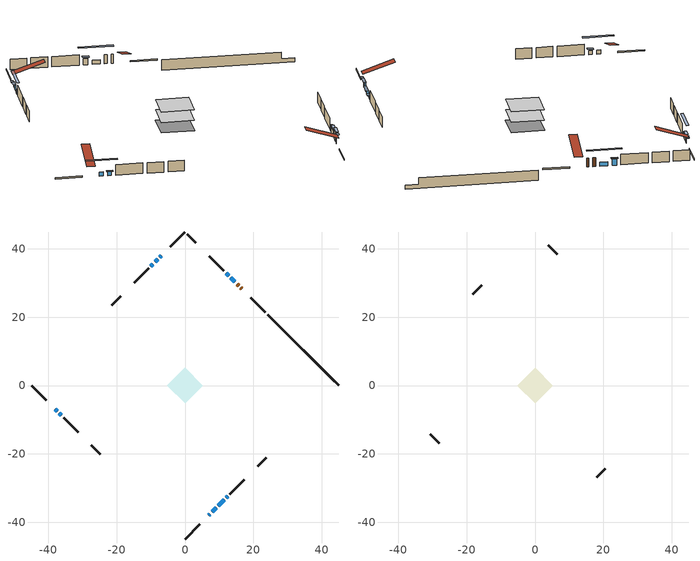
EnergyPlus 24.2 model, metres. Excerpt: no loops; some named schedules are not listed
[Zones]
conditioned space
 floor adiabatic (AdiabaticFloorConstruction): -5.17,0 0,5.17 5.17,0 0,-5.17 z1.53
 floor foundation (Slab1 construction): -5.18,0.01 -0.01,5.18 5.18,-0.01 0.01,-5.18 z-0.91
 wall outside (RimJoist1 construction): 0,-44.9 4.24,-40.66 / -44.9,0 -40.66,-4.24 / 0,44.9 -4.24,40.66 / 23.54,21.36 19.3,25.6 z1.53:1.83
 wall outside (AdiabaticWallConstruction 1): 16.66,28.24 16.36,28.54 / 15.71,29.19 15.28,29.62 z1.53:3.56
 wall outside (AdiabaticWallConstruction): 6.88,-38.02 7.24,-37.66 z1.53:3.36; -38.02,-6.88 -37.41,-7.49 / 14.62,30.28 13.4,31.5 / -36.75,-8.15 -36.17,-8.73 / -9.38,35.52 -9.99,34.91 z1.53:2.45; 7.9,-37 9.12,-35.78 z1.53:3.59; 12.75,32.15 12.03,32.87 z1.53:3; -6.88,38.02 -7.32,37.59 z1.53:2.55; -7.97,36.93 -8.73,36.17 / 9.78,-35.12 11.43,-33.47 z1.53:2.85; 12.09,-32.81 12.45,-32.45 z1.53:2.39
 wall outside (Wall1 construction): 13.11,-31.79 17.37,-27.53 / -35.52,-9.38 -31.26,-13.64 / -10.65,34.25 -14.91,29.99 / 11.37,33.53 7.11,37.79 z1.53:3.97
 wall outside (Wall3 construction): 21.26,-23.64 23.82,-21.08 / -27.36,-17.54 -24.8,-20.1 / -18.81,26.09 -21.36,23.54 / 3.21,41.69 0.66,44.24 z1.53:3.97
 wall foundation (FoundationWall1 construction): 24.2,20.7,-0.91 24.2,20.7,1.53 42.83,2.07,1.53 42.83,2.07,0.03 44.9,0,0.03 44.9,0,-0.91
 window (WindowConstruction 6): 6.88,-38.02 7.24,-37.66 z1.53:3.36
 window (WindowConstruction 8): -38.02,-6.88 -37.41,-7.49 z1.53:2.44
 window (WindowConstruction 9): 14.62,30.28 13.4,31.5 z1.53:2.44
 window (WindowConstruction): 7.9,-37 9.12,-35.78 z1.53:3.59
 window (WindowConstruction 1): 12.75,32.15 12.03,32.87 z1.53:3
 window (WindowConstruction 2): -6.88,38.02 -7.31,37.59 z1.53:2.54
 window (WindowConstruction 3): -7.97,36.93 -8.73,36.18 z1.53:2.85
 window (WindowConstruction 4): -36.75,-8.15 -36.18,-8.73 z1.53:2.44
 window (WindowConstruction 5): 9.78,-35.12 11.43,-33.47 z1.53:2.85
 window (WindowConstruction 10): 12.09,-32.81 12.45,-32.45 z1.53:2.39
 window (WindowConstruction 7): -9.38,35.52 -9.99,34.91 z1.53:2.44
 door (Door): 16.66,28.24 16.36,28.54 z1.53:3.56
 door (Door 1): 15.71,29.19 15.28,29.62 z1.53:3.56
 ceiling adiabatic (AdiabaticFloorConstruction): 0,-5.17 5.17,0 0,5.17 -5.17,0 z1.53
attic - vented
 floor to conditioned space (Floor1 construction Reversed): -5.17,0 0,5.17 5.17,0 0,-5.17 z3.97
 wall outside (Wall2 construction): 18.02,-26.88 20.61,-24.3 / -30.6,-14.3 -28.02,-16.88 / -15.57,29.33 -18.15,26.75 / 6.45,38.45 3.87,41.03 z1.53:3.97
 roof outside (Roof1 construction): 6.23,-38.67,3.97 1.19,-33.64,6.34 -0.14,-34.96,6.34 4.9,-40,3.97; -38.67,-6.23,3.97 -33.64,-1.19,6.34 -34.96,0.14,6.34 -40,-4.9,3.97; -6.23,38.67,3.97 -1.19,33.64,6.34 0.14,34.96,6.34 -4.9,40,3.97; 17.31,27.59,3.97 12.28,22.55,6.34 13.6,21.22,6.34 18.64,26.26,3.97
shading: 7.45,-37.45 6.67,-38.23 7.1,-38.66 7.89,-37.88 z3.66; -35.25,-9.65 -40.18,-4.73 -40.61,-5.16 -35.68,-10.08 z5.5; 11.25,33.66 16.78,28.12 17.21,28.55 11.68,34.09 z5.5; 9.33,-35.57 7.69,-37.21 8.12,-37.64 9.76,-36 z3.89; 11.82,33.08 12.96,31.94 13.39,32.37 12.25,33.51 z3.3; -7.53,37.38 -6.67,38.23 -7.1,38.66 -7.96,37.81 z2.84; -8.94,35.96 -7.76,37.14 -8.19,37.57 -9.37,36.4 z3.15; -35.96,-8.94 -36.96,-7.94 -37.39,-8.37 -36.4,-9.37 z2.74; 11.64,-33.26 9.57,-35.33 10,-35.76 12.07,-33.69 z3.15; 12.66,-32.24 11.88,-33.02 12.31,-33.45 13.09,-32.67 z2.69; -12.15,32.75 -7.23,37.68 -7.66,38.11 -12.58,33.18 z5.5
[Building]
Building 1: Terrain=Suburbs
[Site:Location]
Quebec Intl AP_QC: Latitude {deg}=46.8; Longitude {deg}=-71.38; Time Zone {hr}=-5; Elevation {m}=74; Keep Site Location Information=Yes
[Site:GroundTemperature:Shallow]
0.0108218, -2.24938, -2.43038, -1.3578, 2.94801, 7.23376, 10.9493, 13.303, 13.5029, 11.5886, 7.96783, 3.81355
[Site:WaterMainsTemperature]
Calculation Method=Schedule; Temperature Schedule=mains temperature schedule
[Material] Roughness=Rough; Thermal Absorptance=0.9
Name | Thickness {m} | Conductivity {W/m-K} | Density {kg/m3} | Specific Heat {J/kg-K} | Solar Absorptance | Visible Absorptance
asphalt or fiberglass shingles | 0.00635 | 0.162714 | 1121.4 | 1465.45 | 0.4 | 0.4
ceiling loosefill ins | 0.0846667 | 0.0480833 | 16.02 | 1046.75 | 0.7 | 0.7
ceiling stud and cavity | 0.1397 | 0.6398 | 65.682 | 1177.47 | 0.7 | 0.7
concrete 4.0 in. | 0.1016 | 1.803125 | 2242.8 | 837.4 | 0.7 | 0.7
concrete 8.0 in. | 0.2032 | 1.803125 | 2242.8 | 837.4 | 0.7 | 0.7
door material | 0.04445 | 0.0451087 | 512.64 | 1214.23 | 0.7 | 0.7
exterior vertical ins | 0.0536725 | 0.029427 | 32.04 | 1214.23 | 0.7 | 0.7
floor covering | 0.0127 | 0.0433444 | 54.468 | 1339.84 | 0.6 | 0.6
floor rigid ins; wall rigid ins 1 | 0.512978 | 0.029427 | 32.04 | 1214.23 | 0.7 | 0.7
floor stud and cavity | 0.1397 | 1.75129 | 37.0049 | 1207.88 | 0.7 | 0.7
furniture material conditioned space 1 | 0.1524 | 0.115458 | 640.8 | 1214.23 | 0.6 | 0.6
gypsum board | 0.0127 | 0.160291 | 801 | 837.4 | 0.6 | 0.6
gypsum board 1 | 0.0127 | 0.160291 | 801 | 837.4 | 0.7 | 0.7
osb sheathing 0.5 in. | 0.0127 | 0.115458 | 512.64 | 1214.23 | 0.7 | 0.7
osb sheathing 0.75 in. | 0.01905 | 0.115458 | 512.64 | 1214.23 | 0.7 | 0.7
osb sheathing 2.0 in. | 0.0508 | 0.115458 | 512.64 | 1214.23 | 0.7 | 0.7
rim joist rigid ins; wall rigid ins | 0.051816 | 0.029427 | 32.04 | 1214.23 | 0.7 | 0.7
rim joist stud and cavity | 0.0508 | 0.0412981 | 125.044 | 1163.47 | 0.6 | 0.6
slab rigid ins | 0.0259096 | 0.029427 | 32.04 | 1214.23 | 0.7 | 0.7
wall stud and cavity | 0.1397 | 0.132231 | 139.0536 | 1170.24 | 0.7 | 0.7
wall stud and cavity 1 | 0.0889 | 6.1454 | 50.32683 | 1063.81 | 0.6 | 0.6
wall stud and cavity 2 | 0.1397 | 0.155765 | 139.0536 | 1170.24 | 0.7 | 0.7
wall stud and cavity 3 | 0.0889 | 0.380278 | 52.3479 | 1209.89 | 0.7 | 0.7
wall stud and cavity 4 | 0.0889 | 0.391764 | 83.0341 | 1211.67 | 0.7 | 0.7
wood siding | 0.0254 | 0.102417 | 544.68 | 1172.36 | 0.4 | 0.4
wood siding 1 | 0.00254 | 0.102417 | 544.68 | 1172.36 | 0.4 | 0.4
wood siding 2; wood siding 3; wood siding 4 | 0.0254 | 0.102417 | 544.68 | 1172.36 | 0.7 | 0.7
[WindowMaterial:SimpleGlazingSystem]
Name | U-Factor {W/m2-K} | Solar Heat Gain Coefficient
WindowMaterial | 1.80447 | 0.39
WindowMaterial 1 | 1.745985 | 0.4
WindowMaterial 2 | 1.9061 | 0.34
WindowMaterial 3 | 1.75053 | 0.39
WindowMaterial 4 | 1.855 | 0.36
WindowMaterial 5 | 1.660815 | 0.42
WindowMaterial 6 | 1.71078 | 0.41
WindowMaterial 7 | 1.84308 | 0.36
WindowMaterial 8 | 1.76188 | 0.39
[Construction]
AdiabaticFloorConstruction: floor stud and cavity, floor rigid ins, osb sheathing 0.75 in., floor covering
AdiabaticWallConstruction: wood siding 3, wall rigid ins 1, wall stud and cavity 3, gypsum board
AdiabaticWallConstruction 1: wood siding 4, wall rigid ins 1, wall stud and cavity 3, gypsum board
Door; Door 1: door material
Floor1 construction Reversed: gypsum board, ceiling stud and cavity, ceiling loosefill ins
FoundationWall1 construction: concrete 8.0 in., gypsum board 1
furniture construction conditioned space 1: furniture material conditioned space 1
PartitionWallConstruction: gypsum board, wall stud and cavity 4, gypsum board
RimJoist1 construction: wood siding 2, rim joist rigid ins, osb sheathing 2.0 in., rim joist stud and cavity
Roof1 construction: asphalt or fiberglass shingles
Slab1 construction: slab rigid ins, concrete 4.0 in.
Wall1 construction: wood siding, wall rigid ins, osb sheathing 0.5 in., wall stud and cavity, gypsum board
Wall2 construction: wood siding 1, wall stud and cavity 1
Wall3 construction: wood siding, wall rigid ins, osb sheathing 0.5 in., wall stud and cavity 2, gypsum board
WindowConstruction: WindowMaterial
WindowConstruction 1: WindowMaterial 1
WindowConstruction 10: WindowMaterial 8
WindowConstruction 2: WindowMaterial 2
WindowConstruction 3: WindowMaterial 3
WindowConstruction 4: WindowMaterial 4
WindowConstruction 5: WindowMaterial 5
WindowConstruction 6: WindowMaterial 6
WindowConstruction 7; WindowConstruction 8; WindowConstruction 9: WindowMaterial 7
[Zone] Multiplier=1; Part of Total Floor Area=Yes
Name | Volume {m3}
attic - vented | 20.6301
conditioned space | 274.3
[Space]
Name | Zone | Volume {m3}
attic - vented 1 | attic - vented | 20.6301
conditioned space 1 | conditioned space | 274.3
[ZoneInfiltration:EffectiveLeakageArea]
infil attic - vented 1: Zone or Space=attic - vented 1; Schedule=Always On Discrete; Effective Air Leakage Area {cm2}=1975.75; Stack Coefficient=0.000334713; Wind Coefficient=1.23611e-05
[ZoneMixing]
whole house fan mix: Zone or Space=attic - vented; Schedule=Always On Continuous; Design Flow Rate Calculation Method=Flow/Zone; Design Flow Rate {m3/s}=0; Source Zone or Space=conditioned space
[SurfaceProperty:ExposedFoundationPerimeter]
Slab1: Exposed Perimeter Calculation Method=TotalExposedPerimeter; Total Exposed Perimeter {m}=29.28
[InternalMass] Zone or ZoneList=conditioned space; Space or SpaceList=conditioned space 1
Name | Construction | Surface Area {m2}
furniture mass conditioned space 1 | furniture construction conditioned space 1 | 42.8329
partition wall mass | PartitionWallConstruction | 107.082
[Lights]
interior lighting: Zone or ZoneList or Space or SpaceList=conditioned space 1; Schedule=interior lighting schedule; Design Level Calculation Method=LightingLevel; Lighting Level {W}=343.2; Return Air Fraction=0; Fraction Radiant=0.6; Fraction Visible=0.2; Fraction Replaceable=1
[People]
occupants: Zone or ZoneList or Space or SpaceList=conditioned space 1; Number of People Schedule=occupants schedule; Number of People Calculation Method=People; Number of People=3; Fraction Radiant=0.314171; Sensible Heat Fraction=0.56303; Activity Level Schedule=occupants activity schedule; Carbon Dioxide Generation Rate {m3/s-W}=0; Enable ASHRAE 55 Comfort Warnings=No; Mean Radiant Temperature Calculation Type=EnclosureAveraged
[ElectricEquipment] Zone or ZoneList or Space or SpaceList=conditioned space 1; Design Level Calculation Method=EquipmentLevel
Name | Schedule | Design Level {W} | Fraction Latent | Fraction Radiant | Fraction Lost
clothes dryer | clothes dryer schedule | 140.772 | 0.015 | 0.081 | 0.85
clothes washer | clothes washer schedule | 32.1985 | 0.03 | 0.162 | 0.7
cooking range | cooking range schedule | 215.147 | 0.08 | 0.432 | 0.2
dishwasher | dishwasher schedule | 66.8632 | 0.3 | 0.18 | 0.4
fridge | fridge schedule | 72.9452 | 0 | 0.6 | 0
mech vent bath fan 0 | mech vent bath fan 0 schedule | 25.1 | 0 | 0 | 1
mech vent house fan | mech vent house fan schedule | 0 | 0 | 0 | 1
mech vent house fan cfis | mech vent house fan cfis schedule | 0 | 0 | 0 | 0
mech vent range fan 0 | mech vent range fan 0 schedule | 57 | 0 | 0 | 1
misc plug loads | misc plug loads schedule | 494.7 | 0.045 | 0.513 | 0.1
whole house fan | Always On Discrete | 0 | 0 | 0 | 1
[OtherEquipment] Zone or ZoneList or Space or SpaceList=conditioned space 1; Design Level Calculation Method=EquipmentLevel
Name | Fuel Type | Schedule | Design Level {W} | Fraction Latent | Fraction Radiant | Fraction Lost
clothes dryer 1 | Electricity | clothes dryer schedule | 0 | 0.015 | 0.081 | 0.85
cooking range 1 | Electricity | cooking range schedule | 0 | 0.08 | 0.432 | 0.2
general water use latent | None | general water use schedule | 62.594 | 1 | 0 | 0
general water use sensible | None | general water use schedule | -61.6891 | 0 | 0.6 | 0
mech vent house fan latent load | None | Always On Discrete | 0 | 1 | 0 | 0
mech vent house fan sensible load | None | Always On Discrete | 0 | 0 | 0 | 0
water heater energy adjustment1 | Electricity | Always On Discrete | 0.01 | 0 | 0 | 1
[ZoneInfiltration:DesignFlowRate] Zone or ZoneList or Space or SpaceList=conditioned space 1; Schedule=Always On Discrete; Design Flow Rate Calculation Method=Flow/Zone; Design Flow Rate {m3/s}=0
infil flow; natural vent flow; whole house fan flow
[ZoneControl:Thermostat]
conditioned space Thermostat: Zone or ZoneList=conditioned space; Control Type Schedule=conditioned space Thermostat Schedule; Control 1=conditioned space temperature setpoint; Temperature Difference Between Cutout And Setpoint {deltaC}=0
[ZoneHVAC:Baseboard:Convective:Electric]
electric baseboard: Availability Schedule=Always On Discrete; Heating Design Capacity {W}=6731.26; Efficiency=1
[AirLoopHVAC:UnitarySystem]
unit heater unitary system: Control Type=Load; Controlling Zone or Thermostat Location=conditioned space; Dehumidification Control Type=None; Availability Schedule=Always On Discrete; Supply Fan=unit heater supply fan; Fan Placement=BlowThrough; Supply Air Fan Operating Mode Schedule=unit heater auto fan schedule; Heating Coil=unit heater htg coil; DX Heating Coil Sizing Ratio=1; Use DOAS DX Cooling Coil=No; Minimum Supply Air Temperature {C}=2; Latent Load Control=SensibleOnlyLoadControl; Cooling Supply Air Flow Rate Method=None; Heating Supply Air Flow Rate Method=SupplyAirFlowRate; Heating Supply Air Flow Rate {m3/s}=0.00141584; No Load Supply Air Flow Rate Method=SupplyAirFlowRate; No Load Supply Air Flow Rate {m3/s}=0; No Load Supply Air Flow Rate Control Set To Low Speed=Yes; Maximum Supply Air Temperature {C}=48.8889; Maximum Outdoor Dry-Bulb Temperature for Supplemental Heater Operation {C}=21; Ancillary On-Cycle Electric Power {W}=0; Ancillary Off-Cycle Electric Power {W}=0
[Fan:SystemModel]
unit heater supply fan: Availability Schedule=Always On Discrete; Design Maximum Air Flow Rate {m3/s}=0.00141584; Speed Control Method=Discrete; Electric Power Minimum Flow Rate Fraction=0.2; Design Pressure Rise {Pa}=500; Motor Efficiency=1; Motor In Air Stream Fraction=1; Design Electric Power Consumption {W}=Autosize; Design Power Sizing Method=PowerPerFlow; Electric Power Per Unit Flow Rate {W/(m3/s)}=28251.7; Electric Power Per Unit Flow Rate Per Unit Pressure {W/((m3/s)-Pa)}=1.66667; Fan Total Efficiency=0.7; Motor Loss Radiative Fraction=0; Number of Speeds=1; Speed Flow Fraction 1=1; Speed Electric Power Fraction 1=1
[Coil:Heating:Fuel]
unit heater htg coil: Availability Schedule=Always On Discrete; Fuel Type=OtherFuel1; Burner Efficiency=0.3; Nominal Capacity {W}=0.293071; On Cycle Parasitic Electric Load {W}=0; Off Cycle Parasitic Fuel Load {W}=0
[Zone equipment]
conditioned space: electric baseboard, unit heater unitary system
[Foundation:Kiva]
Foundation Kiva 1: Initial Indoor Air Temperature {C}=18; Wall Height Above Grade {m}=1.52997; Wall Depth Below Slab {m}=0.2032; Custom Block Material Name 1=exterior vertical ins; Custom Block Depth 1 {m}=2.43998; Custom Block X Position 1 {m}=0.2159; Custom Block Z Position 1 {m}=0
[Foundation:Kiva:Settings]
Soil Conductivity {W/m-K}=0.849921; Soil Density {kg/m3}=1842.3; Soil Specific Heat {J/kg-K}=418.7; Ground Solar Absorptivity=0.9; Ground Thermal Absorptivity=0.9; Ground Surface Roughness {m}=0.03; Far-Field Width {m}=40; Deep-Ground Boundary Condition=ZeroFlux; Deep-Ground Depth {m}=40; Minimum Cell Dimension {m}=0.2; Maximum Cell Growth Coefficient=3; Simulation Timestep=Timestep
[Exterior:Lights]
exterior lighting: Schedule=exterior lighting schedule; Design Level {W}=75.6
[EnergyManagementSystem:GlobalVariable]
infil_program_Qfan
infil_program_Qinf
natural_vent_program_Qnv
natural_vent_program_Qwhf
[EnergyManagementSystem:Sensor]
Name | Output:Variable or Output:Meter Index Key | Output:Variable or Output:Meter
airflow_gain | infil flow | Infiltration Sensible Heat Gain Energy
airflow_gain_1 | natural vent flow | Infiltration Sensible Heat Gain Energy
airflow_gain_2 | whole house fan flow | Infiltration Sensible Heat Gain Energy
airflow_loss | infil flow | Infiltration Sensible Heat Loss Energy
airflow_loss_1 | natural vent flow | Infiltration Sensible Heat Loss Energy
airflow_loss_2 | whole house fan flow | Infiltration Sensible Heat Loss Energy
clg_load_cond |  | Cooling:EnergyTransfer:Zone:CONDITIONED SPACE
clg_sp_s; clg_sp_s_1 | cooling setpoint | Schedule Value
clothes_dryer_exhaust_0_sch_s | clothes dryer exhaust 0 schedule | Schedule Value
conditioned_space_clg_unmet_s | conditioned space | Zone Cooling Setpoint Not Met Time
conditioned_space_htg_unmet_s | conditioned space | Zone Heating Setpoint Not Met Time
cool_season | cooling season schedule | Schedule Value
fridge_tin_s | conditioned space | Zone Mean Air Temperature
htg_load_cond |  | Heating:EnergyTransfer:Zone:CONDITIONED SPACE
htg_sp_s; htg_sp_s_1 | heating setpoint | Schedule Value
ig_ee_conv | clothes dryer | Electric Equipment Convective Heating Energy
ig_ee_conv_2 | cooking range | Electric Equipment Convective Heating Energy
ig_ee_conv_4 | fridge | Electric Equipment Convective Heating Energy
ig_ee_conv_5 | misc plug loads | Electric Equipment Convective Heating Energy
ig_ee_conv_6 | whole house fan | Electric Equipment Convective Heating Energy
ig_ee_rad | clothes dryer | Electric Equipment Radiant Heating Energy
ig_ee_rad_2 | cooking range | Electric Equipment Radiant Heating Energy
ig_ee_rad_4 | fridge | Electric Equipment Radiant Heating Energy
ig_ee_rad_5 | misc plug loads | Electric Equipment Radiant Heating Energy
ig_ee_rad_6 | whole house fan | Electric Equipment Radiant Heating Energy
ig_lgt_conv | interior lighting | Lights Convective Heating Energy
ig_lgt_rad | interior lighting | Lights Radiant Heating Energy
ig_lgt_vis | interior lighting | Lights Visible Radiation Heating Energy
ig_oe_conv | clothes dryer 1 | Other Equipment Convective Heating Energy
ig_oe_conv_1 | cooking range 1 | Other Equipment Convective Heating Energy
ig_oe_conv_2 | general water use latent | Other Equipment Convective Heating Energy
ig_oe_conv_3 | general water use sensible | Other Equipment Convective Heating Energy
ig_oe_conv_4 | water heater energy adjustment1 | Other Equipment Convective Heating Energy
ig_oe_rad | clothes dryer 1 | Other Equipment Radiant Heating Energy
ig_oe_rad_1 | cooking range 1 | Other Equipment Radiant Heating Energy
ig_oe_rad_2 | general water use latent | Other Equipment Radiant Heating Energy
ig_oe_rad_3 | general water use sensible | Other Equipment Radiant Heating Energy
ig_oe_rad_4 | water heater energy adjustment1 | Other Equipment Radiant Heating Energy
ig_ppl_conv | occupants | People Convective Heating Energy
ig_ppl_rad | occupants | People Radiant Heating Energy
im_conv | furniture mass conditioned space 1 | Surface Inside Face Convection Heat Gain Energy
im_conv_1 | partition wall mass | Surface Inside Face Convection Heat Gain Energy
im_ig | furniture mass conditioned space 1 | Surface Inside Face Internal Gains Radiation Heat Gain Energy
im_ig_1 | partition wall mass | Surface Inside Face Internal Gains Radiation Heat Gain Energy
im_lgt | furniture mass conditioned space 1 | Surface Inside Face Lights Radiation Heat Gain Energy
im_lgt_1 | partition wall mass | Surface Inside Face Lights Radiation Heat Gain Energy
im_sol | furniture mass conditioned space 1 | Surface Inside Face Solar Radiation Heat Gain Energy
im_sol_1 | partition wall mass | Surface Inside Face Solar Radiation Heat Gain Energy
im_surf | furniture mass conditioned space 1 | Surface Inside Face Net Surface Thermal Radiation Heat Gain Energy
im_surf_1 | partition wall mass | Surface Inside Face Net Surface Thermal Radiation Heat Gain Energy
mech_vent_bath_fan_0_sch_s | mech vent bath fan 0 schedule | Schedule Value
mech_vent_range_fan_0_sch_s | mech vent range fan 0 schedule | Schedule Value
mv_conv | mech vent bath fan 0 | Electric Equipment Convective Heating Energy
mv_conv_1 | mech vent house fan | Electric Equipment Convective Heating Energy
mv_conv_2 | mech vent house fan cfis | Electric Equipment Convective Heating Energy
mv_conv_3 | mech vent range fan 0 | Electric Equipment Convective Heating Energy
mv_conv_4 | mech vent house fan latent load | Other Equipment Convective Heating Energy
mv_conv_5 | mech vent house fan sensible load | Other Equipment Convective Heating Energy
mv_rad | mech vent bath fan 0 | Electric Equipment Radiant Heating Energy
mv_rad_1 | mech vent house fan | Electric Equipment Radiant Heating Energy
mv_rad_2 | mech vent house fan cfis | Electric Equipment Radiant Heating Energy
mv_rad_3 | mech vent range fan 0 | Electric Equipment Radiant Heating Energy
mv_rad_4 | mech vent house fan latent load | Other Equipment Radiant Heating Energy
mv_rad_5 | mech vent house fan sensible load | Other Equipment Radiant Heating Energy
natural_vent_s | natural vent schedule | Schedule Value
out_pb_s |  | Site Outdoor Air Barometric Pressure
out_wt_s |  | Site Outdoor Air Humidity Ratio
site_vw_s |  | Site Wind Speed
ss_back_out | Window1 | Surface Window Shortwave from Zone Back Out Window Heat Transfer Rate
ss_back_out_1 | Window10 | Surface Window Shortwave from Zone Back Out Window Heat Transfer Rate
ss_back_out_10 | Window9 | Surface Window Shortwave from Zone Back Out Window Heat Transfer Rate
ss_back_out_2 | Window11 | Surface Window Shortwave from Zone Back Out Window Heat Transfer Rate
ss_back_out_3 | Window2 | Surface Window Shortwave from Zone Back Out Window Heat Transfer Rate
ss_back_out_4 | Window3 | Surface Window Shortwave from Zone Back Out Window Heat Transfer Rate
ss_back_out_5 | Window4 | Surface Window Shortwave from Zone Back Out Window Heat Transfer Rate
ss_back_out_6 | Window5 | Surface Window Shortwave from Zone Back Out Window Heat Transfer Rate
ss_back_out_7 | Window6 | Surface Window Shortwave from Zone Back Out Window Heat Transfer Rate
ss_back_out_8 | Window7 | Surface Window Shortwave from Zone Back Out Window Heat Transfer Rate
ss_back_out_9 | Window8 | Surface Window Shortwave from Zone Back Out Window Heat Transfer Rate
ss_conv | Door1 | Surface Inside Face Convection Heat Gain Energy
ss_conv_1 | Door2 | Surface Inside Face Convection Heat Gain Energy
ss_conv_10 | Window7 | Surface Inside Face Convection Heat Gain Energy
ss_conv_11 | Window8 | Surface Inside Face Convection Heat Gain Energy
ss_conv_12 | Window9 | Surface Inside Face Convection Heat Gain Energy
ss_conv_2 | Window1 | Surface Inside Face Convection Heat Gain Energy
ss_conv_3 | Window10 | Surface Inside Face Convection Heat Gain Energy
ss_conv_4 | Window11 | Surface Inside Face Convection Heat Gain Energy
ss_conv_5 | Window2 | Surface Inside Face Convection Heat Gain Energy
ss_conv_6 | Window3 | Surface Inside Face Convection Heat Gain Energy
ss_conv_7 | Window4 | Surface Inside Face Convection Heat Gain Energy
ss_conv_8 | Window5 | Surface Inside Face Convection Heat Gain Energy
ss_conv_9 | Window6 | Surface Inside Face Convection Heat Gain Energy
ss_ig | Door1 | Surface Inside Face Internal Gains Radiation Heat Gain Energy
ss_ig_1 | Door2 | Surface Inside Face Internal Gains Radiation Heat Gain Energy
ss_ig_10 | Window7 | Surface Inside Face Internal Gains Radiation Heat Gain Energy
ss_ig_11 | Window8 | Surface Inside Face Internal Gains Radiation Heat Gain Energy
ss_ig_12 | Window9 | Surface Inside Face Internal Gains Radiation Heat Gain Energy
ss_ig_2 | Window1 | Surface Inside Face Internal Gains Radiation Heat Gain Energy
ss_ig_3 | Window10 | Surface Inside Face Internal Gains Radiation Heat Gain Energy
ss_ig_4 | Window11 | Surface Inside Face Internal Gains Radiation Heat Gain Energy
ss_ig_5 | Window2 | Surface Inside Face Internal Gains Radiation Heat Gain Energy
ss_ig_6 | Window3 | Surface Inside Face Internal Gains Radiation Heat Gain Energy
ss_ig_7 | Window4 | Surface Inside Face Internal Gains Radiation Heat Gain Energy
ss_ig_8 | Window5 | Surface Inside Face Internal Gains Radiation Heat Gain Energy
ss_ig_9 | Window6 | Surface Inside Face Internal Gains Radiation Heat Gain Energy
ss_lgt | Door1 | Surface Inside Face Lights Radiation Heat Gain Energy
ss_lgt_1 | Door2 | Surface Inside Face Lights Radiation Heat Gain Energy
ss_sol | Door1 | Surface Inside Face Solar Radiation Heat Gain Energy
ss_sol_1 | Door2 | Surface Inside Face Solar Radiation Heat Gain Energy
ss_surf | Door1 | Surface Inside Face Net Surface Thermal Radiation Heat Gain Energy
ss_surf_1 | Door2 | Surface Inside Face Net Surface Thermal Radiation Heat Gain Energy
ss_surf_10 | Window7 | Surface Inside Face Net Surface Thermal Radiation Heat Gain Energy
ss_surf_11 | Window8 | Surface Inside Face Net Surface Thermal Radiation Heat Gain Energy
ss_surf_12 | Window9 | Surface Inside Face Net Surface Thermal Radiation Heat Gain Energy
ss_surf_2 | Window1 | Surface Inside Face Net Surface Thermal Radiation Heat Gain Energy
ss_surf_3 | Window10 | Surface Inside Face Net Surface Thermal Radiation Heat Gain Energy
ss_surf_4 | Window11 | Surface Inside Face Net Surface Thermal Radiation Heat Gain Energy
ss_surf_5 | Window2 | Surface Inside Face Net Surface Thermal Radiation Heat Gain Energy
ss_surf_6 | Window3 | Surface Inside Face Net Surface Thermal Radiation Heat Gain Energy
ss_surf_7 | Window4 | Surface Inside Face Net Surface Thermal Radiation Heat Gain Energy
ss_surf_8 | Window5 | Surface Inside Face Net Surface Thermal Radiation Heat Gain Energy
ss_surf_9 | Window6 | Surface Inside Face Net Surface Thermal Radiation Heat Gain Energy
ss_trans_in | Window1 | Surface Window Transmitted Solar Radiation Rate
ss_trans_in_1 | Window10 | Surface Window Transmitted Solar Radiation Rate
ss_trans_in_10 | Window9 | Surface Window Transmitted Solar Radiation Rate
ss_trans_in_2 | Window11 | Surface Window Transmitted Solar Radiation Rate
ss_trans_in_3 | Window2 | Surface Window Transmitted Solar Radiation Rate
ss_trans_in_4 | Window3 | Surface Window Transmitted Solar Radiation Rate
ss_trans_in_5 | Window4 | Surface Window Transmitted Solar Radiation Rate
ss_trans_in_6 | Window5 | Surface Window Transmitted Solar Radiation Rate
